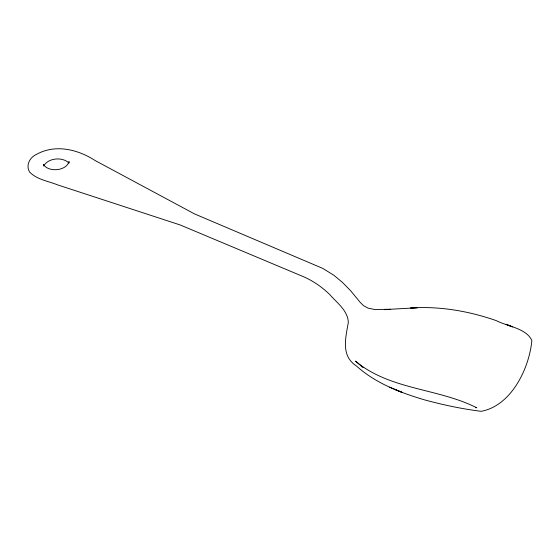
<?xml version="1.0" encoding="UTF-8"?>
<svg xmlns="http://www.w3.org/2000/svg" width="560" height="560" viewBox="0 0 560 560"><rect width="100%" height="100%" fill="white"/><g stroke="black" fill="none" stroke-linecap="round" stroke-linejoin="round"><path stroke-width="0.84" d="M43.764 165.942C48.16 157.815 62.566 156.653 68.915 163.016M390.341 309.267L417.326 307.741L410.641 307.986C439.656 306.026 468.825 311.059 496.188 320.6C507.192 326.354 526.358 328.202 531.86 340.536C529.284 368.333 511.329 405.853 481.124 411.313C462.196 408.94 443.457 405.006 425.054 400.008C400.449 392.777 375.585 383.292 356.286 365.855C340.529 355.698 345.793 337.386 348.334 322.322C347.816 310.471 336.868 302.785 329.714 294.497C322.014 287.035 313.068 280.826 303.198 276.584L180.194 224.959L57.743 184.919C48.272 181.146 36.967 179.613 29.617 172.074C25.585 165.543 29.624 157.514 36.197 154.539C55.146 143.78 77.84 149.338 95.144 160.545L194.516 213.906L322.882 268.45L333.9 275.303L342.447 282.38L350.714 290.843L360.248 302.407L363.552 305.683L367.99 308.112L374.822 309.519L390.341 309.267L384.37 309.631L384.727 309.61M475.398 407.561L476.728 407.778C438.074 388.143 389.907 390.026 355.516 361.144L363.048 367.598M389.529 387.121L402.003 392.35L395.129 389.466M69.16 162.799L69.013 161.49C66.57 171.024 48.398 172.613 43.463 164.465L43.61 165.774M510.482 326.081L506.1 324.289L512.456 326.879L510.482 326.081"/></g></svg>
